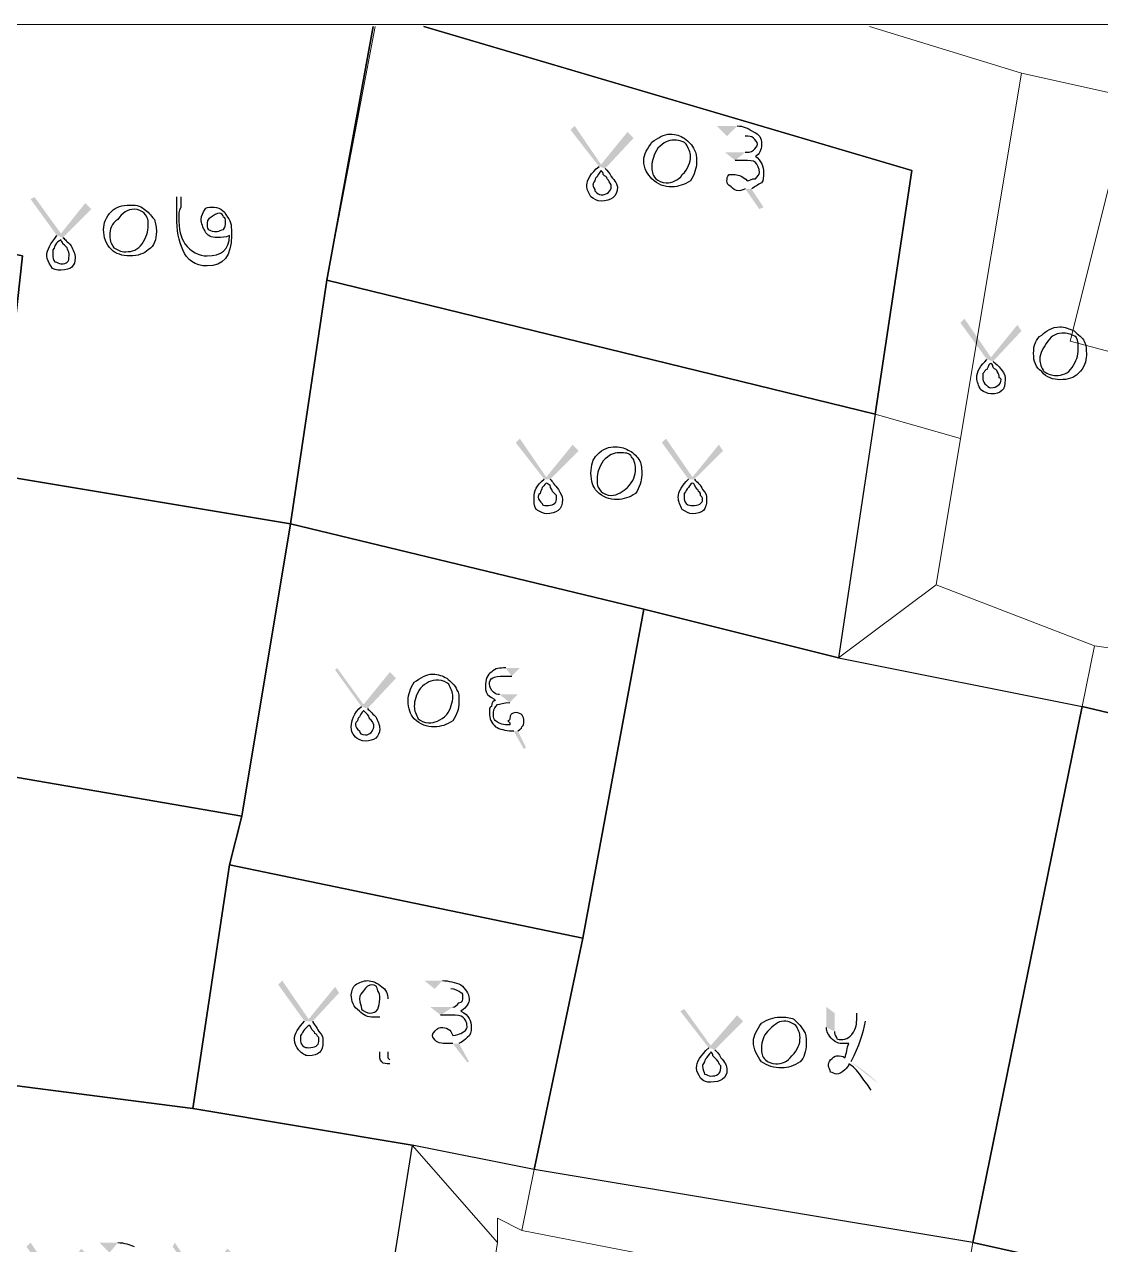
# Model space of a CAD drawing. Header units: inches. Extents: x 5 to 133, y 5 to 145.
# Drawn here: x 85.62 to 96.84, y 112.67 to 125.39 of the extents above; entities that cross this region are included whole.
import ezdxf

# ---------------------------------------------------------------- set-up
doc = ezdxf.new("R2010")
doc.units = ezdxf.units.IN
doc.header["$MEASUREMENT"] = 0
doc.layers.add('PDF_Geometry', color=7, linetype='Continuous')
doc.layers.add('PDF_Solid Fills', color=7, linetype='Continuous')

msp = doc.modelspace()

# ---------------------------------------------------------------- hatches: boundary and pattern name
at = {"layer": 'PDF_Solid Fills', "transparency": 33554559}
h = msp.add_hatch(color=256, dxfattribs=at)
h.paths.add_polyline_path([(91.609, 123.91), (91.313, 124.291), (91.355, 124.333), (91.63, 123.931), (91.906, 124.27), (91.969, 124.206), (91.673, 123.889)], flags=0)
h.paths.add_polyline_path([(92.943, 124.227), (92.837, 124.333), (93.049, 124.333)], flags=0)
h.paths.add_polyline_path([(93.197, 123.677), (93.324, 123.486), (93.281, 123.465), (93.133, 123.677)], flags=0)
h.paths.add_polyline_path([(93.027, 123.973), (92.922, 124.058), (93.133, 124.058)], flags=0)
h = msp.add_hatch(color=256, dxfattribs=at)
h.paths.add_polyline_path([(85.958, 123.19), (85.683, 123.571), (85.725, 123.592), (86, 123.211), (86.254, 123.529), (86.318, 123.465), (86.021, 123.169)], flags=0)
h.paths.add_polyline_path([(87.207, 123.592), (87.249, 123.592)], flags=0)
h.paths.add_polyline_path([(87.757, 123.19), (87.757, 123.19)], flags=0)
h = msp.add_hatch(color=256, dxfattribs=at)
h.paths.add_polyline_path([(95.652, 121.899), (95.377, 122.28), (95.419, 122.322), (95.695, 121.92), (95.97, 122.259), (96.012, 122.195), (95.716, 121.878)], flags=0)
h.paths.add_polyline_path([(96.986, 122.174), (96.901, 122.259)], flags=0)
h.paths.add_polyline_path([(97.219, 121.835), (97.409, 121.476), (97.367, 121.454), (97.176, 121.814)], flags=0)
h = msp.add_hatch(color=256, dxfattribs=at)
h.paths.add_polyline_path([(91.038, 120.65), (90.741, 121.031), (90.784, 121.073), (91.059, 120.671), (91.334, 121.01), (91.398, 120.946), (91.101, 120.65)], flags=0)
h.paths.add_polyline_path([(92.541, 120.65), (92.265, 121.031), (92.308, 121.073), (92.583, 120.671), (92.858, 121.01), (92.901, 120.946), (92.604, 120.65)], flags=0)
h = msp.add_hatch(color=256, dxfattribs=at)
h.paths.add_polyline_path([(89.133, 118.279), (88.858, 118.66), (88.879, 118.682), (89.154, 118.301), (89.429, 118.639), (89.493, 118.576), (89.196, 118.258)], flags=0)
h.paths.add_polyline_path([(90.699, 118.597), (90.784, 118.682), (90.636, 118.682)], flags=0)
h.paths.add_polyline_path([(90.72, 118.025), (90.826, 117.835), (90.847, 117.856), (90.763, 118.025)], flags=0)
h.paths.add_polyline_path([(90.678, 118.322), (90.763, 118.406), (90.572, 118.406)], flags=0)
h = msp.add_hatch(color=256, dxfattribs=at)
h.paths.add_polyline_path([(88.54, 114.999), (88.265, 115.38), (88.307, 115.422), (88.582, 115.02), (88.858, 115.358), (88.9, 115.295), (88.625, 114.999)], flags=0)
h.paths.add_polyline_path([(89.408, 115.231), (89.408, 114.681)], flags=0)
h.paths.add_polyline_path([(89.429, 114.596), (89.429, 114.554)], flags=0)
h.paths.add_polyline_path([(89.895, 115.337), (89.789, 115.422), (89.979, 115.422)], flags=0)
h.paths.add_polyline_path([(90.149, 114.766), (90.255, 114.575), (90.233, 114.575), (90.085, 114.766)], flags=0)
h.paths.add_polyline_path([(89.958, 115.062), (89.852, 115.147), (90.085, 115.147)], flags=0)
h = msp.add_hatch(color=256, dxfattribs=at)
h.paths.add_polyline_path([(92.752, 114.723), (92.456, 115.104), (92.498, 115.126), (92.773, 114.745), (93.049, 115.062), (93.112, 114.999), (92.816, 114.702)], flags=0)
h.paths.add_polyline_path([(94.297, 115.083), (94.382, 114.999)], flags=0)
h.paths.add_polyline_path([(94.53, 114.342, 0.059151), (94.234, 114.575)], flags=0)
h.paths.add_polyline_path([(94.53, 114.342), (94.446, 114.279)], flags=0)
h.paths.add_polyline_path([(93.98, 114.935), (93.98, 115.147), (94.065, 115.083), (94.065, 114.893)], flags=0)
h = msp.add_hatch(color=256, dxfattribs=at)
h.paths.add_polyline_path([(85.915, 112.268), (85.64, 112.649), (85.683, 112.691), (85.958, 112.289), (86.212, 112.628), (86.275, 112.564), (85.979, 112.268)], flags=0)
h.paths.add_polyline_path([(86.508, 112.586), (86.402, 112.691), (86.593, 112.691)], flags=0)
h.paths.add_polyline_path([(86.741, 112.035), (86.868, 111.845), (86.847, 111.824), (86.699, 112.035)], flags=0)
h.paths.add_polyline_path([(86.572, 112.332), (86.466, 112.416), (86.677, 112.416)], flags=0)
h.paths.add_polyline_path([(87.439, 112.268), (87.164, 112.649), (87.186, 112.691), (87.461, 112.289), (87.736, 112.628), (87.799, 112.564), (87.503, 112.268)], flags=0)

# ---------------------------------------------------------------- linework, layer by layer
at = {"layer": 'PDF_Geometry', "lineweight": 13}
msp.add_lwpolyline([(5.059, 125.391), (99.991, 125.391), (99.991, 32.131), (5.059, 32.131)], close=True, dxfattribs=at)
at = {"layer": 'PDF_Geometry', "color": 21, "lineweight": 25, "true_color": 0xffafaf}
for points in [[(84.112, 125.37), (83.693, 123.359), (85.598, 122.978), (85.344, 120.692), (88.392, 120.184), (88.773, 122.724), (89.254, 125.37), (88.773, 122.724), (88.392, 120.184), (85.344, 120.692), (85.598, 122.978), (83.693, 123.359)], [(89.254, 125.37), (88.773, 122.724), (94.488, 121.327), (94.869, 123.867), (89.782, 125.37), (94.869, 123.867), (94.488, 121.327), (88.773, 122.724)], [(94.488, 121.327), (94.107, 118.787), (92.075, 119.295), (88.392, 120.184), (88.773, 122.724)], [(94.488, 121.327), (94.107, 118.787), (92.075, 119.295), (88.392, 120.184), (88.773, 122.724)], [(83.312, 121.073), (83.312, 120.692), (85.344, 120.692), (88.392, 120.184), (87.884, 117.136), (76.835, 119.041), (77.343, 121.962)], [(83.312, 121.073), (83.312, 120.692), (85.344, 120.692), (88.392, 120.184), (87.884, 117.136), (76.835, 119.041), (77.343, 121.962)], [(92.075, 119.295), (91.44, 115.866), (87.757, 116.628), (87.884, 117.136), (88.392, 120.184)], [(92.075, 119.295), (91.44, 115.866), (87.757, 116.628), (87.884, 117.136), (88.392, 120.184)], [(94.107, 118.787), (96.647, 118.279), (95.504, 112.691), (90.932, 113.453), (91.44, 115.866), (92.075, 119.295)], [(94.107, 118.787), (96.647, 118.279), (95.504, 112.691), (90.932, 113.453), (91.44, 115.866), (92.075, 119.295)], [(87.884, 117.136), (87.757, 116.628), (87.376, 114.088), (83.439, 114.596), (76.327, 116.247), (76.835, 119.041)], [(87.884, 117.136), (87.757, 116.628), (87.376, 114.088), (83.439, 114.596), (76.327, 116.247), (76.835, 119.041)], [(99.97, 117.492), (96.647, 118.279), (95.504, 112.691), (96.647, 112.437), (99.949, 111.802), (99.97, 111.876), (99.949, 111.802), (96.647, 112.437), (95.504, 112.691), (96.647, 118.279)], [(91.44, 115.866), (90.932, 113.453), (89.662, 113.707), (87.376, 114.088), (87.757, 116.628)], [(91.44, 115.866), (90.932, 113.453), (89.662, 113.707), (87.376, 114.088), (87.757, 116.628)], [(87.376, 114.088), (89.662, 113.707), (89.154, 110.532), (82.804, 111.675), (83.439, 114.596)], [(87.376, 114.088), (89.662, 113.707), (89.154, 110.532), (82.804, 111.675), (83.439, 114.596)]]:
    msp.add_lwpolyline(points, close=True, dxfattribs=at)
at = {"layer": 'PDF_Geometry', "lineweight": 9}
for points in [[(84.07, 125.37), (83.693, 123.359), (85.598, 122.978), (85.344, 120.692), (88.392, 120.184), (88.773, 122.724), (89.277, 125.37), (88.773, 122.724), (88.392, 120.184), (85.344, 120.692), (85.598, 122.978), (83.693, 123.359)], [(88.773, 122.724), (94.488, 121.327), (95.377, 121.073), (96.012, 124.883), (94.43, 125.37), (96.012, 124.883), (97.155, 124.629), (97.278, 125.37), (97.155, 124.629), (97.278, 125.37), (97.155, 124.629), (96.012, 124.883), (95.377, 121.073), (94.488, 121.327), (88.773, 122.724), (89.277, 125.37)], [(96.012, 124.883), (94.43, 125.37)], [(97.155, 124.629), (96.52, 122.089), (98.425, 121.581), (97.663, 118.787), (96.774, 118.914), (96.647, 118.279), (95.504, 112.691), (95.377, 111.929), (95.631, 111.802), (96.647, 112.437), (99.949, 111.802), (99.949, 125.37), (99.949, 111.802), (96.647, 112.437), (95.631, 111.802), (95.377, 111.929), (95.504, 112.691), (96.647, 118.279), (96.774, 118.914), (97.663, 118.787), (98.425, 121.581), (96.52, 122.089)], [(97.155, 124.629), (96.52, 122.089), (98.425, 121.581), (97.663, 118.787), (96.774, 118.914), (95.123, 119.549), (95.377, 121.073), (96.012, 124.883)], [(97.155, 124.629), (96.52, 122.089), (98.425, 121.581), (97.663, 118.787), (96.774, 118.914), (95.123, 119.549), (95.377, 121.073), (96.012, 124.883)], [(95.377, 121.073), (95.123, 119.549), (94.107, 118.787), (92.075, 119.295), (88.392, 120.184), (88.773, 122.724), (94.488, 121.327)], [(95.377, 121.073), (95.123, 119.549), (94.107, 118.787), (92.075, 119.295), (88.392, 120.184), (88.773, 122.724), (94.488, 121.327)], [(83.312, 121.073), (83.312, 120.692), (85.344, 120.692), (88.392, 120.184), (87.884, 117.136), (76.835, 119.041), (76.2, 119.168), (76.708, 122.089), (77.343, 121.962)], [(83.312, 121.073), (83.312, 120.692), (85.344, 120.692), (88.392, 120.184), (87.884, 117.136), (76.835, 119.041), (76.2, 119.168), (76.708, 122.089), (77.343, 121.962)], [(92.075, 119.295), (91.44, 115.866), (87.757, 116.628), (87.884, 117.136), (88.392, 120.184)], [(92.075, 119.295), (91.44, 115.866), (87.757, 116.628), (87.884, 117.136), (88.392, 120.184)], [(96.774, 118.914), (96.647, 118.279), (95.504, 112.691), (95.377, 111.929), (90.805, 112.818), (90.932, 113.453), (91.44, 115.866), (92.075, 119.295), (94.107, 118.787), (95.123, 119.549)], [(96.774, 118.914), (96.647, 118.279), (95.504, 112.691), (95.377, 111.929), (90.805, 112.818), (90.932, 113.453), (91.44, 115.866), (92.075, 119.295), (94.107, 118.787), (95.123, 119.549)], [(87.884, 117.136), (87.757, 116.628), (87.376, 114.088), (83.439, 114.596), (76.327, 116.247), (75.692, 116.374), (76.2, 119.168), (76.835, 119.041)], [(87.884, 117.136), (87.757, 116.628), (87.376, 114.088), (83.439, 114.596), (76.327, 116.247), (75.692, 116.374), (76.2, 119.168), (76.835, 119.041)], [(91.44, 115.866), (90.932, 113.453), (90.805, 112.818), (90.551, 112.945), (90.551, 112.691), (89.662, 113.707), (87.376, 114.088), (87.757, 116.628)], [(91.44, 115.866), (90.932, 113.453), (90.805, 112.818), (90.551, 112.945), (90.551, 112.691), (89.662, 113.707), (87.376, 114.088), (87.757, 116.628)], [(87.376, 114.088), (89.662, 113.707), (90.551, 112.691), (90.17, 110.278), (89.154, 110.532), (82.804, 111.675), (83.439, 114.596)], [(87.376, 114.088), (89.662, 113.707), (90.551, 112.691), (90.17, 110.278), (89.154, 110.532), (82.804, 111.675), (83.439, 114.596)], [(90.805, 112.818), (95.377, 111.929), (95.631, 111.802), (95.123, 108.373), (92.456, 109.008), (92.329, 107.865), (88.9, 108.5), (89.154, 110.532), (90.17, 110.278), (90.551, 112.691), (90.551, 112.945)], [(90.805, 112.818), (95.377, 111.929), (95.631, 111.802), (95.123, 108.373), (92.456, 109.008), (92.329, 107.865), (88.9, 108.5), (89.154, 110.532), (90.17, 110.278), (90.551, 112.691), (90.551, 112.945)]]:
    msp.add_lwpolyline(points, close=True, dxfattribs=at)
at = {"layer": 'PDF_Geometry', "color": 21, "lineweight": 13, "true_color": 0xffafaf}
msp.add_lwpolyline([(85.344, 120.692), (88.392, 120.184), (88.773, 122.724), (89.254, 125.37), (88.773, 122.724), (88.392, 120.184), (85.344, 120.692), (88.392, 120.184), (88.773, 122.724), (89.254, 125.37), (88.773, 122.724), (94.488, 121.327), (94.869, 123.867), (94.488, 121.327), (88.773, 122.724), (89.254, 125.37), (88.773, 122.724), (94.488, 121.327), (94.869, 123.867), (89.782, 125.37), (94.869, 123.867), (89.782, 125.37), (94.869, 123.867), (94.488, 121.327), (88.773, 122.724), (88.392, 120.184), (85.344, 120.692)], dxfattribs=at)
for points in [[(89.254, 125.37), (88.773, 122.724)], [(94.488, 121.327), (94.107, 118.787), (92.075, 119.295), (88.392, 120.184), (88.773, 122.724)], [(94.488, 121.327), (94.107, 118.787), (92.075, 119.295), (88.392, 120.184), (88.773, 122.724)], [(94.488, 121.327), (94.107, 118.787), (92.075, 119.295), (88.392, 120.184), (88.773, 122.724)], [(94.488, 121.327), (94.107, 118.787), (92.075, 119.295), (88.392, 120.184), (88.773, 122.724)], [(83.312, 121.073), (83.312, 120.692), (85.344, 120.692), (88.392, 120.184), (87.884, 117.136), (76.835, 119.041), (77.343, 121.962)], [(83.312, 121.073), (83.312, 120.692), (85.344, 120.692), (88.392, 120.184), (87.884, 117.136), (76.835, 119.041), (77.343, 121.962)], [(83.312, 121.073), (83.312, 120.692), (85.344, 120.692), (88.392, 120.184), (87.884, 117.136), (76.835, 119.041), (77.343, 121.962)], [(83.312, 121.073), (83.312, 120.692), (85.344, 120.692), (88.392, 120.184), (87.884, 117.136), (76.835, 119.041), (77.343, 121.962)], [(92.075, 119.295), (91.44, 115.866), (87.757, 116.628), (87.884, 117.136), (88.392, 120.184)], [(92.075, 119.295), (91.44, 115.866), (87.757, 116.628), (87.884, 117.136), (88.392, 120.184)], [(92.075, 119.295), (91.44, 115.866), (87.757, 116.628), (87.884, 117.136), (88.392, 120.184)], [(92.075, 119.295), (91.44, 115.866), (87.757, 116.628), (87.884, 117.136), (88.392, 120.184)], [(94.107, 118.787), (96.647, 118.279), (95.504, 112.691), (90.932, 113.453), (91.44, 115.866), (92.075, 119.295)], [(94.107, 118.787), (96.647, 118.279), (95.504, 112.691), (90.932, 113.453), (91.44, 115.866), (92.075, 119.295)], [(94.107, 118.787), (96.647, 118.279), (95.504, 112.691), (90.932, 113.453), (91.44, 115.866), (92.075, 119.295)], [(94.107, 118.787), (96.647, 118.279), (95.504, 112.691), (90.932, 113.453), (91.44, 115.866), (92.075, 119.295)], [(87.884, 117.136), (87.757, 116.628), (87.376, 114.088), (83.439, 114.596), (76.327, 116.247), (76.835, 119.041)], [(87.884, 117.136), (87.757, 116.628), (87.376, 114.088), (83.439, 114.596), (76.327, 116.247), (76.835, 119.041)], [(87.884, 117.136), (87.757, 116.628), (87.376, 114.088), (83.439, 114.596), (76.327, 116.247), (76.835, 119.041)], [(87.884, 117.136), (87.757, 116.628), (87.376, 114.088), (83.439, 114.596), (76.327, 116.247), (76.835, 119.041)], [(99.97, 117.492), (96.647, 118.279), (95.504, 112.691), (96.647, 112.437), (99.949, 111.802), (99.97, 111.876), (99.949, 111.802), (96.647, 112.437), (95.504, 112.691), (96.647, 118.279)], [(99.97, 117.492), (96.647, 118.279), (95.504, 112.691), (96.647, 112.437), (99.949, 111.802), (99.97, 111.876), (99.949, 111.802), (96.647, 112.437), (95.504, 112.691), (96.647, 118.279)], [(91.44, 115.866), (90.932, 113.453), (89.662, 113.707), (87.376, 114.088), (87.757, 116.628)], [(91.44, 115.866), (90.932, 113.453), (89.662, 113.707), (87.376, 114.088), (87.757, 116.628)], [(91.44, 115.866), (90.932, 113.453), (89.662, 113.707), (87.376, 114.088), (87.757, 116.628)], [(91.44, 115.866), (90.932, 113.453), (89.662, 113.707), (87.376, 114.088), (87.757, 116.628)], [(87.376, 114.088), (89.662, 113.707), (89.154, 110.532), (82.804, 111.675), (83.439, 114.596)], [(87.376, 114.088), (89.662, 113.707), (89.154, 110.532), (82.804, 111.675), (83.439, 114.596)], [(87.376, 114.088), (89.662, 113.707), (89.154, 110.532), (82.804, 111.675), (83.439, 114.596)], [(87.376, 114.088), (89.662, 113.707), (89.154, 110.532), (82.804, 111.675), (83.439, 114.596)]]:
    msp.add_lwpolyline(points, close=True, dxfattribs=at)
at = {"layer": 'PDF_Geometry', "lineweight": 25}
for points in [[(93.049, 124.333), (93.112, 124.333), (93.154, 124.312), (93.218, 124.27)], [(92.075, 123.973), (92.075, 124.037), (92.117, 124.1), (92.16, 124.164)], [(92.16, 124.164), (92.223, 124.206), (92.287, 124.248), (92.35, 124.248)], [(92.392, 124.185), (92.329, 124.185), (92.287, 124.164), (92.223, 124.1)], [(92.35, 124.248), (92.414, 124.248), (92.456, 124.227), (92.498, 124.206)], [(92.519, 124.143), (92.498, 124.164), (92.456, 124.185), (92.392, 124.185)], [(92.498, 124.206), (92.541, 124.164), (92.583, 124.143), (92.604, 124.079)], [(93.218, 124.206), (93.197, 124.227), (93.176, 124.227), (93.133, 124.227)], [(93.218, 124.27), (93.281, 124.248), (93.303, 124.206), (93.303, 124.143)], [(93.26, 124.143), (93.26, 124.164), (93.239, 124.185), (93.218, 124.206)], [(92.223, 124.1), (92.181, 124.037), (92.16, 123.973), (92.16, 123.91)], [(92.562, 124.016), (92.562, 124.058), (92.541, 124.1), (92.519, 124.143)], [(92.604, 124.079), (92.625, 124.058), (92.625, 124.016), (92.625, 123.952)], [(93.133, 124.058), (93.154, 124.058), (93.197, 124.058), (93.218, 124.079)], [(93.218, 124.079), (93.239, 124.1), (93.26, 124.121), (93.26, 124.143)], [(93.303, 124.143), (93.303, 124.079), (93.281, 124.037), (93.239, 124.016)], [(91.482, 123.719), (91.482, 123.762), (91.525, 123.846), (91.609, 123.91)], [(92.16, 123.783), (92.117, 123.825), (92.075, 123.889), (92.075, 123.973)], [(92.16, 123.91), (92.16, 123.867), (92.16, 123.825), (92.202, 123.783)], [(92.477, 123.825), (92.541, 123.889), (92.562, 123.952), (92.562, 124.016)], [(92.625, 123.952), (92.625, 123.889), (92.604, 123.825), (92.562, 123.762)], [(93.07, 123.973), (93.049, 123.973), (93.027, 123.973), (93.027, 123.973)], [(93.112, 123.973), (93.112, 123.973), (93.091, 123.973), (93.07, 123.973)], [(93.239, 123.952), (93.218, 123.973), (93.176, 123.973), (93.112, 123.973)], [(93.239, 124.016), (93.303, 123.973), (93.324, 123.91), (93.324, 123.846)], [(93.281, 123.846), (93.281, 123.889), (93.26, 123.931), (93.239, 123.952)], [(91.588, 123.804), (91.588, 123.804), (91.567, 123.783), (91.567, 123.762)], [(91.63, 123.867), (91.63, 123.867), (91.609, 123.846), (91.588, 123.804)], [(91.652, 123.825), (91.652, 123.846), (91.652, 123.846), (91.63, 123.867)], [(91.694, 123.783), (91.694, 123.804), (91.673, 123.804), (91.652, 123.825)], [(91.673, 123.889), (91.694, 123.867), (91.715, 123.846), (91.736, 123.804)], [(91.736, 123.719), (91.715, 123.74), (91.715, 123.762), (91.694, 123.783)], [(91.736, 123.804), (91.779, 123.762), (91.8, 123.719), (91.8, 123.698)], [(92.371, 123.698), (92.287, 123.698), (92.223, 123.719), (92.16, 123.783)], [(92.202, 123.783), (92.223, 123.762), (92.265, 123.74), (92.308, 123.74)], [(92.308, 123.74), (92.371, 123.74), (92.435, 123.762), (92.477, 123.825)], [(92.943, 123.762), (92.943, 123.783), (92.943, 123.804), (92.964, 123.825)], [(92.964, 123.825), (92.985, 123.825), (93.006, 123.825), (93.027, 123.825)], [(93.027, 123.825), (93.07, 123.825), (93.112, 123.804), (93.154, 123.762)], [(93.154, 123.762), (93.176, 123.762), (93.197, 123.783), (93.239, 123.783)], [(93.239, 123.783), (93.26, 123.804), (93.281, 123.825), (93.281, 123.846)], [(93.324, 123.846), (93.324, 123.804), (93.324, 123.762), (93.303, 123.74)], [(91.525, 123.592), (91.503, 123.635), (91.482, 123.656), (91.482, 123.719)], [(91.567, 123.762), (91.546, 123.74), (91.546, 123.719), (91.546, 123.719)], [(91.546, 123.719), (91.546, 123.698), (91.567, 123.677), (91.567, 123.656)], [(91.567, 123.656), (91.588, 123.635), (91.609, 123.613), (91.63, 123.613)], [(91.63, 123.613), (91.694, 123.613), (91.736, 123.656), (91.736, 123.698)], [(91.8, 123.698), (91.8, 123.592), (91.736, 123.55), (91.63, 123.55)], [(91.736, 123.698), (91.736, 123.698), (91.736, 123.719), (91.736, 123.719)], [(92.562, 123.762), (92.498, 123.719), (92.435, 123.698), (92.371, 123.698)], [(92.985, 123.698), (92.943, 123.719), (92.943, 123.74), (92.943, 123.762)], [(93.07, 123.656), (93.027, 123.656), (93.006, 123.677), (92.985, 123.698)], [(93.133, 123.677), (93.133, 123.677), (93.091, 123.656), (93.07, 123.656)], [(93.303, 123.74), (93.26, 123.719), (93.239, 123.698), (93.197, 123.677)], [(87.207, 123.381), (87.207, 123.444), (87.207, 123.508), (87.207, 123.592)], [(87.249, 123.592), (87.249, 123.571), (87.249, 123.529), (87.249, 123.486)], [(91.63, 123.55), (91.588, 123.55), (91.567, 123.571), (91.525, 123.592)], [(86.445, 123.254), (86.445, 123.317), (86.466, 123.381), (86.529, 123.444)], [(86.529, 123.444), (86.572, 123.486), (86.635, 123.508), (86.72, 123.508)], [(86.762, 123.465), (86.699, 123.465), (86.635, 123.423), (86.593, 123.359)], [(86.72, 123.508), (86.762, 123.508), (86.826, 123.508), (86.868, 123.465)], [(86.868, 123.423), (86.847, 123.444), (86.804, 123.465), (86.762, 123.465)], [(86.868, 123.465), (86.91, 123.444), (86.931, 123.402), (86.974, 123.359)], [(86.91, 123.296), (86.91, 123.338), (86.91, 123.381), (86.868, 123.423)], [(87.249, 123.486), (87.228, 123.444), (87.228, 123.402), (87.228, 123.381)], [(87.461, 123.359), (87.461, 123.402), (87.482, 123.423), (87.503, 123.465)], [(87.503, 123.465), (87.503, 123.486), (87.545, 123.486), (87.566, 123.486)], [(87.566, 123.486), (87.651, 123.486), (87.693, 123.465), (87.736, 123.381)], [(87.651, 123.423), (87.63, 123.423), (87.588, 123.402), (87.566, 123.381)], [(87.693, 123.381), (87.693, 123.402), (87.672, 123.423), (87.651, 123.423)], [(86.593, 123.359), (86.529, 123.317), (86.508, 123.254), (86.508, 123.19)], [(86.847, 123.105), (86.889, 123.169), (86.91, 123.232), (86.91, 123.296)], [(86.974, 123.359), (86.974, 123.338), (86.995, 123.296), (86.995, 123.232)], [(87.27, 123.042), (87.228, 123.127), (87.207, 123.254), (87.207, 123.381)], [(87.228, 123.381), (87.228, 123.254), (87.249, 123.169), (87.291, 123.105)], [(87.503, 123.232), (87.482, 123.275), (87.461, 123.317), (87.461, 123.359)], [(87.566, 123.381), (87.524, 123.359), (87.524, 123.338), (87.524, 123.296)], [(87.524, 123.296), (87.524, 123.254), (87.545, 123.232), (87.63, 123.232)], [(87.715, 123.338), (87.715, 123.359), (87.715, 123.381), (87.693, 123.381)], [(87.693, 123.254), (87.715, 123.275), (87.715, 123.296), (87.715, 123.338)], [(87.736, 123.381), (87.778, 123.338), (87.778, 123.275), (87.778, 123.19)], [(85.852, 122.978), (85.852, 123.042), (85.894, 123.105), (85.958, 123.19)], [(86, 123.148), (85.979, 123.127), (85.958, 123.127), (85.937, 123.084)], [(86.021, 123.105), (86.021, 123.127), (86, 123.127), (86, 123.148)], [(86.021, 123.169), (86.042, 123.148), (86.064, 123.127), (86.106, 123.084)], [(86.529, 123.042), (86.466, 123.105), (86.445, 123.169), (86.445, 123.254)], [(86.508, 123.19), (86.508, 123.127), (86.529, 123.105), (86.55, 123.063)], [(86.995, 123.232), (86.995, 123.148), (86.974, 123.084), (86.91, 123.042)], [(87.63, 123.169), (87.566, 123.169), (87.524, 123.19), (87.503, 123.232)], [(87.778, 123.19), (87.778, 122.978), (87.693, 122.873), (87.524, 122.873)], [(87.524, 122.978), (87.672, 122.978), (87.757, 123.042), (87.757, 123.19)], [(87.63, 123.232), (87.651, 123.232), (87.672, 123.254), (87.693, 123.254)], [(87.757, 123.19), (87.715, 123.169), (87.672, 123.169), (87.63, 123.169)], [(85.937, 123.084), (85.937, 123.084), (85.937, 123.063), (85.915, 123.042)], [(85.915, 123.042), (85.915, 123.021), (85.915, 123), (85.915, 123)], [(86.064, 123.063), (86.064, 123.063), (86.042, 123.084), (86.021, 123.105)], [(86.085, 123), (86.085, 123.021), (86.064, 123.042), (86.064, 123.063)], [(86.106, 123.084), (86.127, 123.042), (86.148, 123), (86.148, 122.957)], [(86.72, 122.978), (86.635, 122.978), (86.572, 123), (86.529, 123.042)], [(86.55, 123.063), (86.593, 123.042), (86.614, 123.021), (86.677, 123.021)], [(86.677, 123.021), (86.741, 123.021), (86.804, 123.042), (86.847, 123.105)], [(86.91, 123.042), (86.868, 123), (86.804, 122.978), (86.72, 122.978)], [(87.524, 122.873), (87.397, 122.873), (87.312, 122.936), (87.27, 123.042)], [(87.291, 123.105), (87.355, 123.021), (87.439, 122.978), (87.524, 122.978)], [(85.894, 122.873), (85.873, 122.915), (85.852, 122.936), (85.852, 122.978)], [(85.915, 123), (85.915, 122.957), (85.915, 122.936), (85.937, 122.915)], [(85.937, 122.915), (85.958, 122.915), (85.979, 122.894), (86, 122.894)], [(86, 122.894), (86.064, 122.894), (86.085, 122.915), (86.085, 122.978)], [(86.148, 122.957), (86.148, 122.873), (86.106, 122.83), (86, 122.83)], [(86.085, 122.978), (86.085, 122.978), (86.085, 122.978), (86.085, 123)], [(86, 122.83), (85.958, 122.83), (85.915, 122.83), (85.894, 122.873)], [(96.139, 121.962), (96.139, 122.047), (96.16, 122.111), (96.224, 122.153)], [(96.224, 122.153), (96.266, 122.195), (96.33, 122.238), (96.414, 122.238)], [(96.457, 122.174), (96.393, 122.174), (96.33, 122.153), (96.287, 122.089)], [(96.414, 122.238), (96.457, 122.238), (96.52, 122.216), (96.562, 122.195)], [(96.584, 122.132), (96.541, 122.153), (96.499, 122.174), (96.457, 122.174)], [(96.562, 122.195), (96.605, 122.153), (96.647, 122.132), (96.668, 122.089)], [(96.605, 122.005), (96.605, 122.047), (96.605, 122.089), (96.584, 122.132)], [(96.287, 122.089), (96.245, 122.026), (96.203, 121.962), (96.203, 121.899)], [(96.541, 121.814), (96.584, 121.878), (96.605, 121.941), (96.605, 122.005)], [(96.668, 122.089), (96.689, 122.047), (96.689, 122.005), (96.689, 121.941)], [(95.546, 121.708), (95.546, 121.772), (95.589, 121.835), (95.652, 121.899)], [(95.716, 121.878), (95.737, 121.857), (95.779, 121.835), (95.8, 121.793)], [(96.224, 121.772), (96.16, 121.814), (96.139, 121.878), (96.139, 121.962)], [(96.203, 121.899), (96.203, 121.857), (96.224, 121.814), (96.245, 121.772)], [(96.689, 121.941), (96.689, 121.878), (96.668, 121.814), (96.605, 121.751)], [(95.652, 121.793), (95.631, 121.793), (95.631, 121.772), (95.61, 121.751)], [(95.61, 121.751), (95.61, 121.73), (95.61, 121.73), (95.61, 121.708)], [(95.695, 121.857), (95.673, 121.857), (95.673, 121.835), (95.652, 121.793)], [(95.716, 121.814), (95.716, 121.835), (95.716, 121.835), (95.695, 121.857)], [(95.758, 121.772), (95.758, 121.793), (95.737, 121.793), (95.716, 121.814)], [(95.779, 121.708), (95.779, 121.73), (95.779, 121.751), (95.758, 121.772)], [(95.8, 121.793), (95.843, 121.751), (95.843, 121.708), (95.843, 121.687)], [(96.414, 121.687), (96.351, 121.687), (96.266, 121.708), (96.224, 121.772)], [(96.245, 121.772), (96.287, 121.751), (96.33, 121.73), (96.372, 121.73)], [(96.372, 121.73), (96.435, 121.73), (96.499, 121.751), (96.541, 121.814)], [(96.605, 121.751), (96.562, 121.708), (96.499, 121.687), (96.414, 121.687)], [(95.589, 121.581), (95.568, 121.624), (95.546, 121.666), (95.546, 121.708)], [(95.61, 121.708), (95.61, 121.687), (95.61, 121.666), (95.631, 121.645)], [(95.631, 121.645), (95.652, 121.624), (95.673, 121.603), (95.695, 121.603)], [(95.695, 121.603), (95.758, 121.603), (95.8, 121.645), (95.8, 121.687)], [(95.843, 121.687), (95.843, 121.581), (95.8, 121.539), (95.695, 121.539)], [(95.8, 121.687), (95.8, 121.687), (95.8, 121.708), (95.779, 121.708)], [(95.695, 121.539), (95.652, 121.539), (95.631, 121.56), (95.589, 121.581)], [(91.588, 120.904), (91.652, 120.968), (91.715, 120.989), (91.779, 120.989)], [(91.779, 120.989), (91.842, 120.989), (91.885, 120.968), (91.927, 120.946)], [(91.525, 120.714), (91.525, 120.798), (91.546, 120.862), (91.588, 120.904)], [(91.821, 120.925), (91.758, 120.925), (91.715, 120.904), (91.652, 120.841)], [(91.948, 120.883), (91.927, 120.925), (91.885, 120.925), (91.821, 120.925)], [(91.927, 120.946), (91.969, 120.925), (92.012, 120.883), (92.033, 120.841)], [(91.99, 120.756), (91.99, 120.819), (91.969, 120.862), (91.948, 120.883)], [(91.652, 120.841), (91.609, 120.777), (91.588, 120.714), (91.588, 120.65)], [(91.906, 120.565), (91.969, 120.629), (91.99, 120.692), (91.99, 120.756)], [(92.033, 120.841), (92.054, 120.798), (92.054, 120.756), (92.054, 120.692)], [(90.932, 120.46), (90.932, 120.523), (90.953, 120.587), (91.038, 120.65)], [(91.059, 120.608), (91.059, 120.608), (91.038, 120.587), (91.017, 120.565)], [(91.101, 120.587), (91.08, 120.587), (91.08, 120.608), (91.059, 120.608)], [(91.101, 120.65), (91.123, 120.629), (91.144, 120.587), (91.186, 120.544)], [(91.588, 120.523), (91.546, 120.565), (91.525, 120.629), (91.525, 120.714)], [(91.588, 120.65), (91.588, 120.608), (91.588, 120.565), (91.63, 120.523)], [(92.054, 120.692), (92.054, 120.629), (92.033, 120.565), (91.99, 120.502)], [(92.435, 120.46), (92.435, 120.523), (92.477, 120.587), (92.541, 120.65)], [(92.583, 120.608), (92.562, 120.608), (92.562, 120.587), (92.541, 120.565)], [(92.604, 120.587), (92.604, 120.587), (92.604, 120.608), (92.583, 120.608)], [(92.604, 120.65), (92.625, 120.629), (92.668, 120.587), (92.689, 120.544)], [(90.996, 120.502), (90.974, 120.481), (90.974, 120.481), (90.974, 120.46)], [(91.017, 120.565), (91.017, 120.544), (90.996, 120.523), (90.996, 120.502)], [(91.123, 120.523), (91.123, 120.544), (91.101, 120.544), (91.101, 120.587)], [(91.165, 120.481), (91.144, 120.502), (91.144, 120.502), (91.123, 120.523)], [(91.165, 120.438), (91.165, 120.438), (91.165, 120.46), (91.165, 120.481)], [(91.186, 120.544), (91.207, 120.502), (91.228, 120.481), (91.228, 120.438)], [(91.8, 120.438), (91.715, 120.438), (91.652, 120.46), (91.588, 120.523)], [(91.63, 120.523), (91.652, 120.502), (91.694, 120.481), (91.736, 120.481)], [(91.736, 120.481), (91.8, 120.481), (91.863, 120.523), (91.906, 120.565)], [(91.99, 120.502), (91.927, 120.46), (91.863, 120.438), (91.8, 120.438)], [(92.541, 120.565), (92.519, 120.544), (92.519, 120.523), (92.498, 120.502)], [(92.498, 120.502), (92.498, 120.481), (92.498, 120.481), (92.498, 120.46)], [(92.646, 120.523), (92.646, 120.544), (92.625, 120.544), (92.604, 120.587)], [(92.668, 120.481), (92.668, 120.502), (92.668, 120.502), (92.646, 120.523)], [(92.689, 120.438), (92.689, 120.438), (92.689, 120.46), (92.668, 120.481)], [(92.689, 120.544), (92.731, 120.502), (92.731, 120.481), (92.731, 120.438)], [(90.953, 120.333), (90.932, 120.375), (90.932, 120.417), (90.932, 120.46)], [(90.974, 120.46), (90.974, 120.438), (90.996, 120.417), (91.017, 120.396)], [(91.017, 120.396), (91.017, 120.375), (91.038, 120.375), (91.059, 120.375)], [(91.059, 120.375), (91.123, 120.375), (91.165, 120.396), (91.165, 120.438)], [(91.228, 120.438), (91.228, 120.333), (91.165, 120.29), (91.059, 120.29)], [(92.477, 120.333), (92.456, 120.375), (92.435, 120.417), (92.435, 120.46)], [(92.498, 120.46), (92.498, 120.438), (92.498, 120.417), (92.519, 120.396)], [(92.519, 120.396), (92.541, 120.375), (92.562, 120.375), (92.583, 120.375)], [(92.583, 120.375), (92.646, 120.375), (92.689, 120.396), (92.689, 120.438)], [(92.731, 120.438), (92.731, 120.333), (92.689, 120.29), (92.583, 120.29)], [(91.059, 120.29), (91.038, 120.29), (90.996, 120.311), (90.953, 120.333)], [(92.583, 120.29), (92.541, 120.29), (92.519, 120.311), (92.477, 120.333)], [(89.683, 118.533), (89.747, 118.576), (89.81, 118.618), (89.874, 118.618)], [(89.874, 118.618), (89.937, 118.618), (89.979, 118.597), (90.022, 118.576)], [(90.022, 118.576), (90.064, 118.533), (90.106, 118.512), (90.128, 118.449)], [(90.487, 118.639), (90.445, 118.618), (90.424, 118.555), (90.424, 118.491)], [(90.466, 118.512), (90.466, 118.576), (90.509, 118.597), (90.614, 118.597)], [(90.636, 118.682), (90.572, 118.682), (90.53, 118.682), (90.487, 118.639)], [(90.614, 118.597), (90.636, 118.597), (90.636, 118.597), (90.657, 118.597)], [(90.657, 118.597), (90.678, 118.597), (90.699, 118.597), (90.699, 118.597)], [(89.62, 118.343), (89.62, 118.406), (89.641, 118.47), (89.683, 118.533)], [(89.747, 118.47), (89.704, 118.406), (89.683, 118.343), (89.683, 118.279)], [(89.937, 118.555), (89.852, 118.555), (89.81, 118.533), (89.747, 118.47)], [(90.043, 118.512), (90.022, 118.533), (89.979, 118.555), (89.937, 118.555)], [(90.085, 118.385), (90.085, 118.428), (90.064, 118.47), (90.043, 118.512)], [(90.128, 118.449), (90.149, 118.428), (90.149, 118.385), (90.149, 118.322)], [(90.424, 118.491), (90.424, 118.47), (90.424, 118.449), (90.445, 118.406)], [(90.509, 118.428), (90.487, 118.449), (90.466, 118.491), (90.466, 118.512)], [(89.683, 118.152), (89.641, 118.195), (89.62, 118.258), (89.62, 118.343)], [(90.022, 118.195), (90.064, 118.258), (90.085, 118.322), (90.085, 118.385)], [(90.149, 118.322), (90.149, 118.258), (90.128, 118.195), (90.085, 118.131)], [(90.445, 118.406), (90.466, 118.385), (90.509, 118.364), (90.53, 118.343)], [(90.53, 118.343), (90.509, 118.343), (90.487, 118.322), (90.487, 118.279)], [(90.572, 118.406), (90.551, 118.406), (90.53, 118.406), (90.509, 118.428)], [(90.551, 118.301), (90.572, 118.301), (90.614, 118.322), (90.678, 118.322)], [(89.027, 118.068), (89.027, 118.131), (89.048, 118.216), (89.133, 118.279)], [(89.154, 118.237), (89.154, 118.237), (89.133, 118.216), (89.112, 118.174)], [(89.196, 118.195), (89.175, 118.216), (89.175, 118.216), (89.154, 118.237)], [(89.196, 118.258), (89.217, 118.237), (89.239, 118.216), (89.281, 118.174)], [(89.217, 118.152), (89.217, 118.152), (89.217, 118.174), (89.196, 118.195)], [(89.683, 118.279), (89.683, 118.237), (89.704, 118.195), (89.725, 118.152)], [(89.831, 118.11), (89.895, 118.11), (89.958, 118.131), (90.022, 118.195)], [(90.487, 118.279), (90.466, 118.279), (90.466, 118.237), (90.466, 118.216)], [(90.466, 118.216), (90.466, 118.152), (90.487, 118.11), (90.53, 118.068)], [(90.509, 118.216), (90.509, 118.258), (90.53, 118.279), (90.551, 118.301)], [(90.509, 118.174), (90.509, 118.195), (90.509, 118.195), (90.509, 118.216)], [(90.741, 118.216), (90.699, 118.216), (90.678, 118.195), (90.678, 118.152)], [(90.826, 118.131), (90.826, 118.174), (90.805, 118.216), (90.741, 118.216)], [(89.069, 117.962), (89.027, 118.004), (89.027, 118.025), (89.027, 118.068)], [(89.09, 118.131), (89.069, 118.11), (89.069, 118.089), (89.069, 118.089)], [(89.069, 118.089), (89.069, 118.068), (89.09, 118.047), (89.112, 118.025)], [(89.112, 118.174), (89.112, 118.174), (89.09, 118.152), (89.09, 118.131)], [(89.175, 117.983), (89.217, 117.983), (89.26, 118.025), (89.26, 118.068)], [(89.26, 118.089), (89.26, 118.11), (89.239, 118.131), (89.217, 118.152)], [(89.26, 118.068), (89.26, 118.068), (89.26, 118.089), (89.26, 118.089)], [(89.281, 118.174), (89.302, 118.131), (89.323, 118.089), (89.323, 118.047)], [(89.895, 118.068), (89.81, 118.068), (89.747, 118.089), (89.683, 118.152)], [(89.725, 118.152), (89.747, 118.131), (89.789, 118.11), (89.831, 118.11)], [(90.085, 118.131), (90.022, 118.089), (89.958, 118.068), (89.895, 118.068)], [(90.53, 118.131), (90.53, 118.131), (90.509, 118.152), (90.509, 118.174)], [(90.657, 118.089), (90.593, 118.089), (90.551, 118.11), (90.53, 118.131)], [(90.53, 118.068), (90.572, 118.047), (90.636, 118.025), (90.699, 118.025)], [(90.678, 118.152), (90.678, 118.131), (90.657, 118.131), (90.657, 118.131)], [(90.657, 118.131), (90.657, 118.131), (90.678, 118.11), (90.678, 118.11)], [(90.678, 118.089), (90.678, 118.089), (90.678, 118.089), (90.657, 118.089)], [(90.678, 118.11), (90.678, 118.11), (90.678, 118.089), (90.678, 118.089)], [(90.763, 118.025), (90.784, 118.047), (90.805, 118.047), (90.805, 118.068)], [(90.805, 118.068), (90.826, 118.089), (90.826, 118.089), (90.826, 118.131)], [(89.175, 117.92), (89.133, 117.92), (89.09, 117.941), (89.069, 117.962)], [(89.112, 118.025), (89.112, 118.004), (89.133, 117.983), (89.175, 117.983)], [(89.323, 118.047), (89.323, 117.962), (89.26, 117.92), (89.175, 117.92)], [(90.699, 118.025), (90.699, 118.025), (90.699, 118.025), (90.72, 118.025)], [(89.069, 115.38), (89.112, 115.401), (89.154, 115.422), (89.196, 115.422)], [(89.196, 115.422), (89.239, 115.422), (89.302, 115.401), (89.344, 115.358)], [(89.979, 115.422), (90.043, 115.422), (90.106, 115.401), (90.17, 115.38)], [(89.027, 115.274), (89.027, 115.316), (89.048, 115.358), (89.069, 115.38)], [(89.112, 115.104), (89.048, 115.147), (89.027, 115.21), (89.027, 115.274)], [(89.154, 115.316), (89.133, 115.295), (89.112, 115.274), (89.112, 115.231)], [(89.239, 115.38), (89.217, 115.38), (89.175, 115.358), (89.154, 115.316)], [(89.302, 115.316), (89.302, 115.358), (89.281, 115.38), (89.239, 115.38)], [(89.323, 115.231), (89.323, 115.274), (89.323, 115.295), (89.302, 115.316)], [(89.344, 115.358), (89.387, 115.337), (89.408, 115.274), (89.408, 115.231)], [(90.17, 115.295), (90.149, 115.316), (90.106, 115.337), (90.064, 115.337)], [(90.17, 115.38), (90.212, 115.337), (90.255, 115.295), (90.255, 115.231)], [(90.191, 115.253), (90.191, 115.274), (90.191, 115.295), (90.17, 115.295)], [(89.112, 115.231), (89.112, 115.189), (89.133, 115.168), (89.133, 115.126)], [(89.217, 115.083), (89.302, 115.083), (89.323, 115.147), (89.323, 115.231)], [(90.085, 115.147), (90.106, 115.147), (90.128, 115.168), (90.149, 115.189)], [(90.149, 115.189), (90.191, 115.189), (90.191, 115.231), (90.191, 115.253)], [(90.255, 115.231), (90.255, 115.189), (90.233, 115.147), (90.17, 115.104)], [(89.26, 115.041), (89.196, 115.041), (89.154, 115.062), (89.112, 115.104)], [(89.133, 115.126), (89.154, 115.104), (89.196, 115.083), (89.217, 115.083)], [(89.323, 115.041), (89.302, 115.041), (89.281, 115.041), (89.26, 115.041)], [(90.022, 115.062), (90.001, 115.062), (89.979, 115.062), (89.958, 115.062)], [(90.064, 115.062), (90.064, 115.062), (90.043, 115.062), (90.022, 115.062)], [(90.191, 115.041), (90.17, 115.062), (90.128, 115.062), (90.064, 115.062)], [(90.17, 115.104), (90.255, 115.062), (90.276, 114.999), (90.276, 114.935)], [(90.233, 114.935), (90.233, 114.999), (90.212, 115.02), (90.191, 115.041)], [(93.303, 114.977), (93.366, 115.02), (93.43, 115.041), (93.493, 115.041)], [(93.493, 115.041), (93.557, 115.041), (93.599, 115.041), (93.641, 115.02)], [(93.641, 115.02), (93.684, 114.977), (93.726, 114.935), (93.747, 114.893)], [(94.276, 114.914), (94.297, 114.956), (94.297, 115.02), (94.297, 115.083)], [(88.434, 114.808), (88.434, 114.872), (88.477, 114.935), (88.54, 114.999)], [(88.54, 114.914), (88.519, 114.893), (88.519, 114.872), (88.498, 114.85)], [(88.582, 114.956), (88.582, 114.956), (88.561, 114.935), (88.54, 114.914)], [(88.604, 114.935), (88.604, 114.935), (88.604, 114.956), (88.582, 114.956)], [(88.646, 114.872), (88.646, 114.893), (88.625, 114.893), (88.604, 114.935)], [(88.625, 114.999), (88.625, 114.977), (88.667, 114.935), (88.688, 114.893)], [(88.688, 114.893), (88.731, 114.85), (88.731, 114.829), (88.731, 114.787)], [(89.874, 114.85), (89.874, 114.872), (89.895, 114.893), (89.916, 114.914)], [(89.916, 114.914), (89.916, 114.914), (89.937, 114.935), (89.958, 114.935)], [(89.958, 114.935), (90.022, 114.935), (90.064, 114.914), (90.085, 114.85)], [(90.17, 114.872), (90.212, 114.893), (90.233, 114.914), (90.233, 114.935)], [(90.276, 114.935), (90.276, 114.893), (90.276, 114.85), (90.233, 114.829)], [(93.218, 114.787), (93.218, 114.85), (93.26, 114.914), (93.303, 114.977)], [(93.366, 114.893), (93.324, 114.85), (93.303, 114.787), (93.303, 114.723)], [(93.535, 114.999), (93.472, 114.999), (93.43, 114.956), (93.366, 114.893)], [(93.662, 114.956), (93.62, 114.977), (93.599, 114.999), (93.535, 114.999)], [(93.705, 114.829), (93.705, 114.872), (93.684, 114.914), (93.662, 114.956)], [(93.747, 114.893), (93.768, 114.872), (93.768, 114.829), (93.768, 114.766)], [(94.043, 114.808), (94.001, 114.85), (93.98, 114.893), (93.98, 114.935)], [(94.065, 114.893), (94.065, 114.872), (94.065, 114.85), (94.086, 114.829)], [(94.128, 114.808), (94.192, 114.808), (94.234, 114.829), (94.276, 114.914)], [(94.382, 114.999), (94.361, 114.872), (94.319, 114.745), (94.234, 114.575)], [(88.477, 114.702), (88.455, 114.723), (88.434, 114.766), (88.434, 114.808)], [(88.498, 114.85), (88.498, 114.829), (88.498, 114.829), (88.498, 114.808)], [(88.498, 114.808), (88.498, 114.787), (88.498, 114.766), (88.519, 114.745)], [(88.582, 114.723), (88.646, 114.723), (88.688, 114.745), (88.688, 114.787)], [(88.731, 114.787), (88.731, 114.681), (88.688, 114.639), (88.582, 114.639)], [(88.688, 114.829), (88.667, 114.85), (88.667, 114.872), (88.646, 114.872)], [(88.688, 114.787), (88.688, 114.787), (88.688, 114.808), (88.688, 114.829)], [(89.916, 114.787), (89.895, 114.808), (89.874, 114.829), (89.874, 114.85)], [(90.001, 114.766), (89.979, 114.766), (89.958, 114.766), (89.916, 114.787)], [(90.085, 114.766), (90.064, 114.766), (90.043, 114.766), (90.001, 114.766)], [(90.085, 114.85), (90.128, 114.85), (90.149, 114.872), (90.17, 114.872)], [(90.233, 114.829), (90.212, 114.808), (90.191, 114.787), (90.149, 114.766)], [(93.303, 114.575), (93.26, 114.639), (93.218, 114.702), (93.218, 114.787)], [(93.62, 114.639), (93.684, 114.702), (93.705, 114.766), (93.705, 114.829)], [(93.768, 114.766), (93.768, 114.681), (93.747, 114.618), (93.705, 114.575)], [(94.17, 114.766), (94.128, 114.766), (94.086, 114.766), (94.043, 114.808)], [(94.086, 114.829), (94.086, 114.808), (94.107, 114.808), (94.128, 114.808)], [(94.17, 114.618), (94.192, 114.66), (94.192, 114.723), (94.213, 114.766)], [(94.213, 114.766), (94.192, 114.766), (94.192, 114.766), (94.17, 114.766)], [(88.582, 114.639), (88.54, 114.639), (88.519, 114.66), (88.477, 114.702)], [(88.519, 114.745), (88.54, 114.723), (88.561, 114.723), (88.582, 114.723)], [(89.344, 114.575), (89.323, 114.596), (89.323, 114.618), (89.323, 114.681)], [(89.408, 114.681), (89.408, 114.639), (89.408, 114.639), (89.408, 114.618)], [(92.625, 114.512), (92.625, 114.575), (92.668, 114.639), (92.752, 114.723)], [(92.773, 114.681), (92.773, 114.66), (92.752, 114.66), (92.731, 114.618)], [(92.795, 114.639), (92.795, 114.66), (92.795, 114.66), (92.773, 114.681)], [(92.837, 114.596), (92.837, 114.596), (92.816, 114.618), (92.795, 114.639)], [(92.816, 114.702), (92.837, 114.681), (92.858, 114.66), (92.879, 114.618)], [(93.303, 114.723), (93.303, 114.66), (93.303, 114.639), (93.345, 114.596)], [(93.451, 114.554), (93.514, 114.554), (93.578, 114.575), (93.62, 114.639)], [(94.022, 114.596), (94.043, 114.618), (94.065, 114.639), (94.086, 114.639)], [(94.086, 114.639), (94.128, 114.639), (94.149, 114.639), (94.17, 114.618)], [(89.429, 114.554), (89.387, 114.554), (89.366, 114.554), (89.344, 114.575)], [(89.408, 114.618), (89.408, 114.618), (89.429, 114.596), (89.429, 114.596)], [(92.668, 114.406), (92.646, 114.448), (92.625, 114.469), (92.625, 114.512)], [(92.71, 114.575), (92.689, 114.554), (92.689, 114.533), (92.689, 114.533)], [(92.689, 114.533), (92.689, 114.491), (92.71, 114.469), (92.71, 114.448)], [(92.731, 114.618), (92.731, 114.618), (92.71, 114.596), (92.71, 114.575)], [(92.773, 114.427), (92.837, 114.427), (92.879, 114.448), (92.879, 114.512)], [(92.943, 114.491), (92.943, 114.406), (92.879, 114.364), (92.773, 114.364)], [(92.879, 114.533), (92.858, 114.554), (92.858, 114.575), (92.837, 114.596)], [(92.879, 114.618), (92.922, 114.575), (92.943, 114.533), (92.943, 114.491)], [(92.879, 114.512), (92.879, 114.512), (92.879, 114.512), (92.879, 114.533)], [(93.514, 114.512), (93.43, 114.512), (93.366, 114.533), (93.303, 114.575)], [(93.345, 114.596), (93.366, 114.575), (93.408, 114.554), (93.451, 114.554)], [(93.705, 114.575), (93.641, 114.533), (93.578, 114.512), (93.514, 114.512)], [(94.001, 114.533), (94.001, 114.554), (94.001, 114.575), (94.022, 114.596)], [(94.022, 114.469), (94.022, 114.491), (94.001, 114.512), (94.001, 114.533)], [(94.17, 114.491), (94.149, 114.469), (94.107, 114.448), (94.086, 114.448)], [(94.213, 114.554), (94.213, 114.533), (94.192, 114.512), (94.17, 114.491)], [(94.34, 114.427), (94.297, 114.491), (94.255, 114.533), (94.213, 114.554)], [(92.773, 114.364), (92.731, 114.364), (92.71, 114.364), (92.668, 114.406)], [(92.71, 114.448), (92.731, 114.448), (92.752, 114.427), (92.773, 114.427)], [(94.086, 114.448), (94.065, 114.448), (94.043, 114.469), (94.022, 114.469)], [(94.446, 114.279), (94.424, 114.321), (94.382, 114.364), (94.34, 114.427)], [(86.593, 112.691), (86.656, 112.691), (86.72, 112.67), (86.762, 112.649)]]:
    msp.add_open_spline(points, degree=3, dxfattribs=at)

doc.saveas('drawing.dxf')
